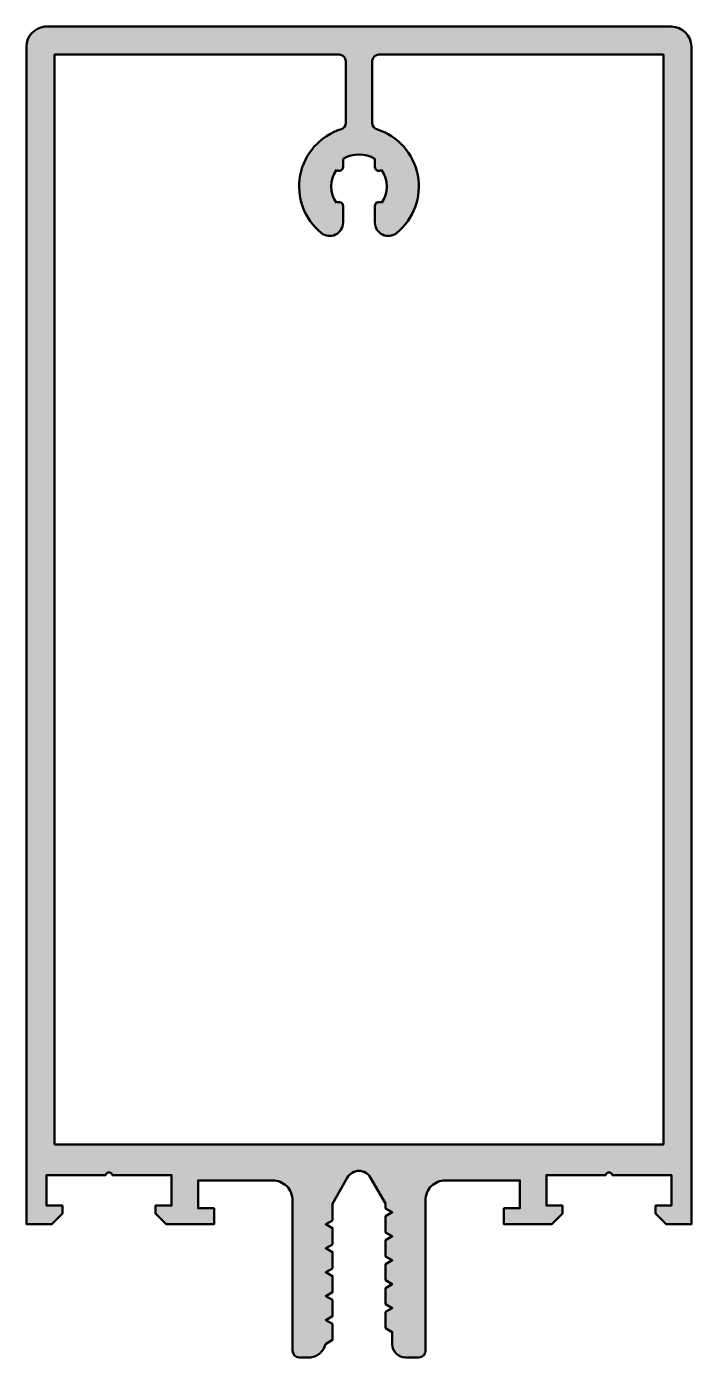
# Model space of a CAD drawing. Extents: x -25 to 25, y -16 to 84.
import ezdxf

# ---------------------------------------------------------------- set-up
doc = ezdxf.new("R2010")
doc.units = 0
doc.layers.add('0S-Alu contour', color=7, linetype='Continuous', lineweight=50)
doc.layers.add('0S-Alu hatch', color=252, linetype='Continuous', lineweight=25)

# ---------------------------------------------------------------- blocks, each defined once
blk = doc.blocks.new('322410__FE671377_F2BF_42A7_98A3_399C8BEFDF84_')
at = {"layer": '0S-Alu hatch'}
h = blk.add_hatch(color=256, dxfattribs=at)
edge = h.paths.add_edge_path()
edge.add_arc((-23.49666107485139, 82.50523153394948), 1.503341466912791, 96.12183819565462, 179.8946398206564)
edge.add_line((-25, 82.50799599999998), (-25, -6.000174999999984))
edge.add_line((-25, -6.000174999999984), (-23.10101000000002, -6.00017499999997))
edge.add_line((-23.10101000000002, -6.00017499999997), (-22.30101, -5.200172000000009))
edge.add_line((-22.30101, -5.200172000000009), (-22.30101, -4.600173999999995))
edge.add_line((-22.30101, -4.600173999999995), (-23.5, -4.600173999999995))
edge.add_line((-23.5, -4.600173999999995), (-23.5, -2.299805000000006))
edge.add_line((-23.5, -2.299805000000006), (-19.050043, -2.299805000000006))
edge.add_ellipse((-18.8010195, -2.35432781614817), major_axis=(-0.2549224215971919, 0), ratio=1, start_angle=192.3498296505159, end_angle=347.65017034948414, ccw=False)
edge.add_line((-18.551996, -2.299805000000006), (-14.099976, -2.299805000000006))
edge.add_line((-14.099976, -2.299805000000006), (-14.099976, -4.601180999999996))
edge.add_line((-14.099976, -4.601180999999996), (-15.29895, -4.601181000000011))
edge.add_line((-15.29895, -4.601181000000011), (-15.29895, -5.200172000000009))
edge.add_line((-15.29895, -5.200172000000009), (-14.49895000000001, -6.000175000000012))
edge.add_line((-14.49895000000001, -6.000175000000012), (-10.899971, -6.000174999999998))
edge.add_line((-10.899971, -6.000174999999998), (-10.899971, -4.800162999999997))
edge.add_line((-10.899971, -4.800162999999997), (-12.099968, -4.800162999999983))
edge.add_line((-12.099968, -4.800162999999983), (-12.099968, -2.699852000000021))
edge.add_line((-12.099968, -2.699852000000021), (-6.499869999999997, -2.699852000000007))
edge.add_ellipse((-6.499100580920668, -4.199082580920674), major_axis=(-1.499230778357168, 0), ratio=1, start_angle=179.9705952755906, end_angle=270.02940472440537, ccw=False)
edge.add_line((-4.999870000000001, -4.199852000000112), (-4.999869999999997, -15.50017499999998))
edge.add_arc((-4.499675363046108, -15.50004641615956), 0.5001946534812638, 180.0147288888115, 269.0687337562593)
edge.add_line((-4.507804999999983, -16.000175), (-3.658133999999975, -16.000175))
edge.add_arc((-3.75457212337724, -14.74879277241852), 1.255092742050282, 274.4068050495451, 348.4307658135031)
edge.add_line((-2.524978999999969, -15.0005040000001), (-2.000174999999995, -14.69639847362273))
edge.add_line((-2.000174999999995, -14.69639847362273), (-2.000175000000005, -13.48926476749034))
edge.add_line((-2.000175000000005, -13.48926476749034), (-2.499930999999989, -13.20050000000003))
edge.add_line((-2.499930999999989, -13.20050000000003), (-2.000174999999998, -12.91161430631062))
edge.add_line((-2.000174999999998, -12.91161430631062), (-2.000174999999991, -11.68926176749039))
edge.add_line((-2.000174999999991, -11.68926176749039), (-2.499931000000003, -11.40049699999998))
edge.add_line((-2.499931000000003, -11.40049699999998), (-2.000174999999998, -11.11161130631062))
edge.add_line((-2.000174999999998, -11.11161130631062), (-2.000174999999998, -9.888412288976753))
edge.add_line((-2.000174999999998, -9.888412288976753), (-2.499930999999993, -9.600501999999963))
edge.add_line((-2.499930999999993, -9.600501999999963), (-2.000174999999998, -9.311738231899653))
edge.add_line((-2.000174999999998, -9.311738231899653), (-2.000175000000002, -8.08840928897672))
edge.add_line((-2.000175000000002, -8.08840928897672), (-2.499930999999989, -7.800499000000002))
edge.add_line((-2.499930999999989, -7.800499000000002), (-2.000175000000002, -7.511735231899663))
edge.add_line((-2.000175000000002, -7.511735231899663), (-2.000174999999998, -6.288406288976716))
edge.add_line((-2.000174999999998, -6.288406288976716), (-2.499930999999989, -6.000495999999969))
edge.add_line((-2.499930999999989, -6.000495999999969), (-2.000175000000002, -5.711609306920522))
edge.add_line((-2.000175000000002, -5.711609306920522), (-2.000174999999995, -4.452284460707176))
edge.add_line((-2.000174999999995, -4.452284460707176), (-0.8788379999999804, -2.504722999999998))
edge.add_ellipse((-0.0024644999999932, -2.986479968585581), major_axis=(-1.000060142332948, 0), ratio=1, start_angle=208.7983211179883, end_angle=331.2016788820118, ccw=False)
edge.add_line((0.873908999999994, -2.504722999999998), (1.997748999999995, -4.451224999999965))
edge.add_line((1.997748999999995, -4.451224999999965), (1.997748999999995, -4.810063654670116))
edge.add_line((1.997748999999995, -4.810063654670116), (2.500190999999986, -5.100501999999991))
edge.add_line((2.500190999999986, -5.100501999999991), (2.000129999999991, -5.388587999999984))
edge.add_line((2.000129999999991, -5.388587999999984), (2.000129999999977, -6.611556999999976))
edge.add_line((2.000129999999977, -6.611556999999976), (2.500191000000015, -6.900497000000001))
edge.add_line((2.500191000000015, -6.900497000000001), (2.000129999999995, -7.188582999999994))
edge.add_line((2.000129999999995, -7.188582999999994), (2.000129999999991, -8.411559999999994))
edge.add_line((2.000129999999991, -8.411559999999994), (2.500191000000004, -8.700500000000048))
edge.add_line((2.500191000000004, -8.700500000000048), (2.000130000000002, -8.988585999999996))
edge.add_line((2.000130000000002, -8.988585999999996), (2.000130000000005, -10.21144100000002))
edge.add_line((2.000130000000005, -10.21144100000002), (2.500191000000008, -10.50050400000005))
edge.add_line((2.500191000000008, -10.50050400000005), (2.000129999999998, -10.78944399999999))
edge.add_line((2.000129999999998, -10.78944399999999), (2.000129999999998, -12.01143600000001))
edge.add_line((2.000129999999998, -12.01143600000001), (2.500190999999993, -12.30049900000002))
edge.add_line((2.500190999999993, -12.30049900000002), (2.000129999999995, -12.58943900000003))
edge.add_line((2.000129999999995, -12.58943900000003), (2.000130000000002, -13.796043))
edge.add_line((2.000130000000002, -13.796043), (2.50019099999999, -14.10195859234645))
edge.add_line((2.50019099999999, -14.10195859234645), (2.50019099999999, -15.00313600000002))
edge.add_arc((3.499675435469914, -15.00365156453007), 0.999484568441863, 179.970445093519, 270.0295549064811)
edge.add_line((3.500190999999982, -16.00313599999999), (4.500252000000049, -16.00313599999999))
edge.add_arc((4.500338725896469, -15.50322272589648), 0.4999132816262092, 269.9900602203484, 360.0099397796924)
edge.add_line((5.000251999999992, -15.50313600000002), (5.000319999999998, -4.199852000000049))
edge.add_ellipse((6.499550580920652, -4.199082580920674), major_axis=(-1.499230778357154, 0), ratio=1, start_angle=-90.02940472440389, end_angle=0.029404724409516803, ccw=False)
edge.add_line((6.500319999999941, -2.699852000000021), (12.100418, -2.699852000000007))
edge.add_line((12.100418, -2.699852000000007), (12.100418, -4.800162999999997))
edge.add_line((12.100418, -4.800162999999997), (10.900421, -4.800163000000011))
edge.add_line((10.900421, -4.800163000000011), (10.900421, -6.000175000000012))
edge.add_line((10.900421, -6.000175000000012), (14.499401, -6.000175000000012))
edge.add_line((14.499401, -6.000175000000012), (15.2994, -5.20017199999998))
edge.add_line((15.2994, -5.20017199999998), (15.2994, -4.601181000000011))
edge.add_line((15.2994, -4.601181000000011), (14.100426, -4.601180999999996))
edge.add_line((14.100426, -4.601180999999996), (14.100426, -2.299805000000006))
edge.add_line((14.100426, -2.299805000000006), (18.552444, -2.299805000000006))
edge.add_ellipse((18.8014675, -2.354327878123228), major_axis=(-0.2549224348524266, 0), ratio=1, start_angle=192.3498432575607, end_angle=347.6501567424394, ccw=False)
edge.add_line((19.050491, -2.299805000000006), (23.50045, -2.299804999999992))
edge.add_line((23.50045, -2.299804999999992), (23.50044999999999, -4.600173999999995))
edge.add_line((23.50044999999999, -4.600173999999995), (22.30145999999999, -4.600173999999995))
edge.add_line((22.30145999999999, -4.600173999999995), (22.30145999999999, -5.200171999999994))
edge.add_line((22.30145999999999, -5.200171999999994), (23.10146, -6.000175000000027))
edge.add_line((23.10146, -6.000175000000027), (25, -6.000174999999984))
edge.add_line((25, -6.000174999999984), (25, 82.5))
edge.add_arc((23.49999104490438, 82.49999104490438), 1.500008955122354, 0.0003420575682212, 89.99965794258534)
edge.add_line((23.50000000000001, 84), (-23.656982, 84))
edge = h.paths.add_edge_path()
edge.add_line((-22.900024, 0.000427000000002), (-22.900024, 81.9))
edge.add_line((-22.900024, 81.9), (-1.499084000000003, 81.89999999999999))
edge.add_ellipse((-1.499083999999999, 81.39999999999998), major_axis=(-0.5000000000000036, 0), ratio=1, start_angle=180, end_angle=270.0000000000004, ccw=False)
edge.add_line((-0.9990839999999963, 81.39999999999998), (-0.9990840000000007, 76.76181381013853))
edge.add_ellipse((-1.499084000000006, 76.76181381013853), major_axis=(-0.5000000000000063, 0), ratio=1, start_angle=107.41700767128299, end_angle=180, ccw=False)
edge.add_arc((-0.0024638217774111, 71.99105621389276), 4.499999999999983, 107.417007671283, 231.0551964059047)
edge.add_arc((-2.202463821777357, 69.26892469612952), 1.000000000000017, 231.0551964059032, 360)
edge.add_line((-1.202463821777339, 69.26892469612953), (-1.202463821777342, 70.52136236822305))
edge.add_arc((-1.502463821777212, 70.52136236822305), 0.29999999999987, 0, 130.319264839088)
edge.add_ellipse((-0.0024638217773791, 71.99105621389276), major_axis=(-2.099999999999985, 0), ratio=1, start_angle=-36.223221080890994, end_angle=36.22322108089088, ccw=False)
edge.add_arc((-1.502463821777215, 73.46075005956249), 0.2999999999998692, 229.6807351609145, 360)
edge.add_line((-1.202463821777346, 73.46075005956253), (-1.202463821777342, 74.06951718297543))
edge.add_ellipse((-0.0024638217773578, 71.99105621389273), major_axis=(-2.40000000000003, 0), ratio=1, start_angle=240.00000000000028, end_angle=299.99999999999915, ccw=False)
edge.add_line((1.197536178222648, 74.0695171829754), (1.197536178222355, 73.46075005956253))
edge.add_arc((1.497536178222361, 73.46075005956253), 0.3000000000000058, 180, 310.3192648391028)
edge.add_ellipse((-0.0024638217773649, 71.99105621389278), major_axis=(-2.100000000000011, 0), ratio=1, start_angle=143.7767789191103, end_angle=216.2232210808899, ccw=False)
edge.add_arc((1.497536178222535, 70.52136236822302), 0.299999999999887, 49.68073516091989, 180)
edge.add_line((1.197536178222648, 70.52136236822302), (1.19753617822266, 69.26892469612955))
edge.add_arc((2.197536178222645, 69.26892469612955), 0.9999999999999847, 180, 308.9448035940945)
edge.add_arc((-0.0024638217774111, 71.99105621389275), 4.499999999999992, 308.9448035940963, 432.5017923763183)
edge.add_ellipse((1.500915999999996, 76.759688), major_axis=(-0.5000000000000036, 0), ratio=1, start_angle=0, end_angle=72.50179237631738, ccw=False)
edge.add_line((1.000915999999993, 76.75968800000001), (1.000916000000005, 81.4))
edge.add_ellipse((1.500916, 81.4), major_axis=(-0.4999999999999952, 0), ratio=1, start_angle=269.9999999999996, end_angle=360, ccw=False)
edge.add_line((1.500916000000003, 81.9), (22.89990200000001, 81.9))
edge.add_line((22.89990200000001, 81.9), (22.899902, 0.0004270000000304))
edge.add_line((22.899902, 0.0004270000000304), (-22.900024, 0.000427000000002))
at = {"layer": '0S-Alu contour', "color": 7}
for points in [[(23.50000000000001, 84), (-23.656982, 84)], [(-25, 82.50799599999998), (-25, -6.000174999999984), (-23.10101000000002, -6.00017499999997), (-22.30101, -5.200172000000009), (-22.30101, -4.600173999999995), (-23.5, -4.600173999999995), (-23.5, -2.299805000000006), (-19.050043, -2.299805000000006)], [(19.050491, -2.299805000000006), (23.50045, -2.299804999999992), (23.50044999999999, -4.600173999999995), (22.30145999999999, -4.600173999999995), (22.30145999999999, -5.200171999999994), (23.10146, -6.000175000000027), (25, -6.000174999999984), (25, 82.5)], [(-22.900024, 0.000427000000002), (-22.900024, 81.9), (-1.499084000000003, 81.89999999999999)], [(1.500916000000003, 81.9), (22.89990200000001, 81.9), (22.899902, 0.0004270000000304), (-22.900024, 0.000427000000002)], [(-0.9990839999999963, 81.39999999999998), (-0.9990840000000007, 76.76181381013853)], [(1.000915999999993, 76.75968800000001), (1.000916000000005, 81.4)], [(-1.202463821777346, 73.46075005956253), (-1.202463821777342, 74.06951718297543)], [(1.197536178222648, 74.0695171829754), (1.197536178222355, 73.46075005956253)], [(-1.202463821777339, 69.26892469612953), (-1.202463821777342, 70.52136236822305)], [(1.197536178222648, 70.52136236822302), (1.19753617822266, 69.26892469612955)], [(-18.551996, -2.299805000000006), (-14.099976, -2.299805000000006), (-14.099976, -4.601180999999996), (-15.29895, -4.601181000000011), (-15.29895, -5.200172000000009), (-14.49895000000001, -6.000175000000012), (-10.899971, -6.000174999999998), (-10.899971, -4.800162999999997), (-12.099968, -4.800162999999983), (-12.099968, -2.699852000000021), (-6.499869999999997, -2.699852000000007)], [(-2.524978999999969, -15.0005040000001), (-2.000174999999995, -14.69639847362273), (-2.000175000000005, -13.48926476749034), (-2.499930999999989, -13.20050000000003), (-2.000174999999998, -12.91161430631062), (-2.000174999999991, -11.68926176749039), (-2.499931000000003, -11.40049699999998), (-2.000174999999998, -11.11161130631062), (-2.000174999999998, -9.888412288976753), (-2.499930999999993, -9.600501999999963), (-2.000174999999998, -9.311738231899653), (-2.000175000000002, -8.08840928897672), (-2.499930999999989, -7.800499000000002), (-2.000175000000002, -7.511735231899663), (-2.000174999999998, -6.288406288976716), (-2.499930999999989, -6.000495999999969), (-2.000175000000002, -5.711609306920522), (-2.000174999999995, -4.452284460707176), (-0.8788379999999804, -2.504722999999998)], [(0.873908999999994, -2.504722999999998), (1.997748999999995, -4.451224999999965), (1.997748999999995, -4.810063654670116), (2.500190999999986, -5.100501999999991), (2.000129999999991, -5.388587999999984), (2.000129999999977, -6.611556999999976), (2.500191000000015, -6.900497000000001), (2.000129999999995, -7.188582999999994), (2.000129999999991, -8.411559999999994), (2.500191000000004, -8.700500000000048), (2.000130000000002, -8.988585999999996), (2.000130000000005, -10.21144100000002), (2.500191000000008, -10.50050400000005), (2.000129999999998, -10.78944399999999), (2.000129999999998, -12.01143600000001), (2.500190999999993, -12.30049900000002), (2.000129999999995, -12.58943900000003), (2.000130000000002, -13.796043), (2.50019099999999, -14.10195859234645), (2.50019099999999, -15.00313600000002)], [(6.500319999999941, -2.699852000000021), (12.100418, -2.699852000000007), (12.100418, -4.800162999999997), (10.900421, -4.800163000000011), (10.900421, -6.000175000000012), (14.499401, -6.000175000000012), (15.2994, -5.20017199999998), (15.2994, -4.601181000000011), (14.100426, -4.601180999999996), (14.100426, -2.299805000000006), (18.552444, -2.299805000000006)], [(-4.999870000000001, -4.199852000000112), (-4.999869999999997, -15.50017499999998)], [(5.000251999999992, -15.50313600000002), (5.000319999999998, -4.199852000000049)], [(-4.507804999999983, -16.000175), (-3.658133999999975, -16.000175)], [(3.500190999999982, -16.00313599999999), (4.500252000000049, -16.00313599999999)]]:
    blk.add_lwpolyline(points, dxfattribs=at)
for centre, radius, start, end in [((-23.49666107485139, 82.50523153394948), 1.503341466912791, 96.12183819565462, 179.8946398206564), ((23.49999104490438, 82.49999104490438), 1.500008955122354, 0.0003420575682212, 89.99965794258534), ((-0.0024638217774111, 71.99105621389276), 4.499999999999983, 107.417007671283, 231.0551964059047), ((-0.0024638217774111, 71.99105621389275), 4.499999999999992, 308.9448035940963, 72.50179237631826), ((-1.502463821777215, 73.46075005956249), 0.2999999999998692, 229.6807351609145, 0), ((1.497536178222361, 73.46075005956253), 0.3000000000000058, 180, 310.3192648391028), ((-1.502463821777212, 70.52136236822305), 0.29999999999987, 0, 130.319264839088), ((1.497536178222535, 70.52136236822302), 0.299999999999887, 49.68073516091989, 180), ((-2.202463821777357, 69.26892469612952), 1.000000000000017, 231.0551964059032, 0), ((2.197536178222645, 69.26892469612955), 0.9999999999999847, 180, 308.9448035940945), ((-3.75457212337724, -14.74879277241852), 1.255092742050282, 274.4068050495451, 348.4307658135031), ((-4.499675363046108, -15.50004641615956), 0.5001946534812638, 180.0147288888115, 269.0687337562593), ((3.499675435469914, -15.00365156453007), 0.999484568441863, 179.970445093519, 270.0295549064811), ((4.500338725896469, -15.50322272589648), 0.4999132816262092, 269.9900602203484, 0.0099397796923486)]:
    blk.add_arc(centre, radius, start, end, dxfattribs=at)
at = {"layer": '0S-Alu contour', "color": 7, "extrusion": (0, 0, -1)}
for centre, radius, start, end in [((1.499083999999999, 81.39999999999998), 0.5000000000000036, 89.99999999999959, 180), ((-1.500916, 81.4), 0.4999999999999952, 0, 90.0000000000004), ((1.499084000000006, 76.76181381013853), 0.5000000000000063, 180, 252.582992328717), ((-1.500915999999996, 76.759688), 0.5000000000000036, 287.4982076236826, 0), ((0.0024638217773578, 71.99105621389273), 2.40000000000003, 60.00000000000087, 119.9999999999997), ((0.0024638217773791, 71.99105621389276), 2.099999999999985, 323.7767789191091, 36.22322108089092), ((0.0024638217773649, 71.99105621389278), 2.100000000000011, 143.7767789191101, 216.2232210808898), ((0.0024644999999932, -2.986479968585581), 1.000060142332948, 28.79832111798824, 151.2016788820117), ((18.8010195, -2.35432781614817), 0.2549224215971919, 12.34982965051584, 167.6501703494841), ((6.499100580920668, -4.199082580920674), 1.499230778357168, 89.97059527559466, 180.0294047244095), ((-6.499550580920652, -4.199082580920674), 1.499230778357154, 359.9705952755905, 90.02940472440382), ((-18.8014675, -2.354327878123228), 0.2549224348524266, 12.34984325756061, 167.6501567424393)]:
    blk.add_arc(centre, radius, start, end, dxfattribs=at)
blk = doc.blocks.new('322410__1F87B12F_9C1E_4376_863B_A6FCBF8F6271_')
at = {"layer": '0S-Alu contour', "color": 7}
blk.add_blockref('322410__FE671377_F2BF_42A7_98A3_399C8BEFDF84_', (0, 0), dxfattribs=at)

msp = doc.modelspace()

# ---------------------------------------------------------------- block references
at = {"layer": '0S-Alu contour', "color": 7}
msp.add_blockref('322410__1F87B12F_9C1E_4376_863B_A6FCBF8F6271_', (0, 0), dxfattribs=at)

doc.saveas('drawing.dxf')
